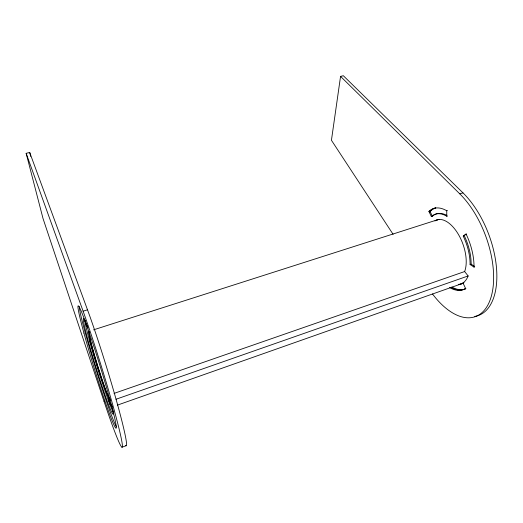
<?xml version="1.0" encoding="UTF-8"?>
<svg xmlns="http://www.w3.org/2000/svg" width="523" height="523" viewBox="0 0 523 523"><rect width="100%" height="100%" fill="white"/><g stroke="black" fill="none" stroke-linecap="round" stroke-linejoin="round"><path stroke-width="0.78" d="M474.766 316.428A72.096 37.761 69.6 0 0 496.392 266.782A72.096 37.761 69.6 0 0 462.979 192.863L343.317 75.717L340.558 76.391L331.438 140.269L393.087 234.297M474.008 267.096L470.085 264.527A37.185 19.266 69.7 0 0 463.241 236.161L466.013 233.912A43.2 22.391 69.7 0 1 474.008 267.096L474.721 266.848M463.241 236.161L466.509 234.016M121.905 447.263L125.971 445.759M111.053 404.031L109.915 404.429L108.496 399.186L109.555 398.814M463.993 282.597L462.979 282.95L465.607 288.461A43.2 22.391 69.7 0 1 449.603 287.526M117.381 405.135L461.541 283.773M125.644 445.518A83.615 4.524 72.8 0 0 116.204 399.768A83.615 4.524 72.8 0 0 87.504 309.799L29.706 152.461L26.15 153.331L43.017 218.49L104.051 401.435L104.744 401.187M115.995 399.258L468.137 275.954L464.64 271.548A31.177 16.148 69.7 0 0 458.423 234.441A31.177 16.148 69.7 0 0 434.959 220.961M114.04 393.414L464.64 271.548M470.085 264.527L471.125 264.167L474.394 266.305M90.348 340.761L89.629 340.996L90.924 344.265A43.043 2.242 72.8 0 0 99.697 373.697L99.743 374.913M446.701 215.299A37.166 19.305 69.7 0 0 432.377 216.3L429.899 211.102L428.899 211.416L431.377 216.614A37.185 19.266 69.7 0 1 446.779 216.241L447.485 216.019M93.545 329.843L438.372 219.503M428.899 211.416A43.2 22.391 69.7 0 1 446.747 210.762L447.453 210.534M84.706 319.847L86.713 326.11L87.047 326.006M431.377 216.614L432.253 216.339M26.15 153.331L83.111 311.172L87.504 309.799M340.558 76.391L459.782 193.856L462.979 192.863M29.706 152.461L30.7 156.384M446.747 210.762L446.779 216.241M468.137 275.954A37.185 19.266 69.7 0 1 458.357 284.656M459.782 193.856A72.194 37.519 69.7 0 1 491.404 295.972A72.194 37.519 69.7 0 1 432.482 293.952M436.43 220.34A31.164 16.18 69.7 0 1 438.993 219.346M465.928 288.67A43.161 22.489 69.7 0 1 451.905 287.035M429.586 212.233A43.161 22.489 69.7 0 1 435.803 207.827M463.587 282.858A37.166 19.305 69.7 0 1 458.566 284.355M464.287 235.814A37.166 19.305 69.7 0 1 471.125 264.167M465.666 288.663A43.18 22.437 69.7 0 1 451.82 287.859M429.468 211.54A43.18 22.437 69.7 0 1 435.626 207.919M83.111 311.172A83.752 4.079 72.8 0 1 120.061 432.913A83.752 4.079 72.8 0 1 104.051 401.435M116.518 426.879A64.022 3.23 72.8 0 1 95.415 367.636A64.022 3.23 72.8 0 1 79.287 306.596M110.353 399.742A36.087 1.883 72.8 0 1 97.768 366.473A36.087 1.883 72.8 0 1 89.27 331.674M112.425 407.94A50.038 2.517 72.8 0 1 105.195 395.499A50.038 2.517 72.8 0 1 86.073 332.831A50.038 2.517 72.8 0 1 88.041 328.032M111.844 405.332A50.038 2.517 72.8 0 1 112.131 406.593M112.164 406.946A43.043 2.242 72.8 0 1 108.496 399.186M86.713 326.11A43.043 2.242 72.8 0 1 86.707 325.005M113.824 413.17A50.012 2.608 72.8 0 1 97.435 367.597A50.012 2.608 72.8 0 1 84.661 319.298M109.922 398.284A34.695 1.804 72.8 0 1 97.932 366.767A34.695 1.804 72.8 0 1 89.662 332.988M83.948 333.144A64.054 3.112 72.8 0 0 115.733 428.075A64.054 3.112 72.8 0 0 91.617 339.754A64.054 3.112 72.8 0 0 83.948 333.144"/></g></svg>
